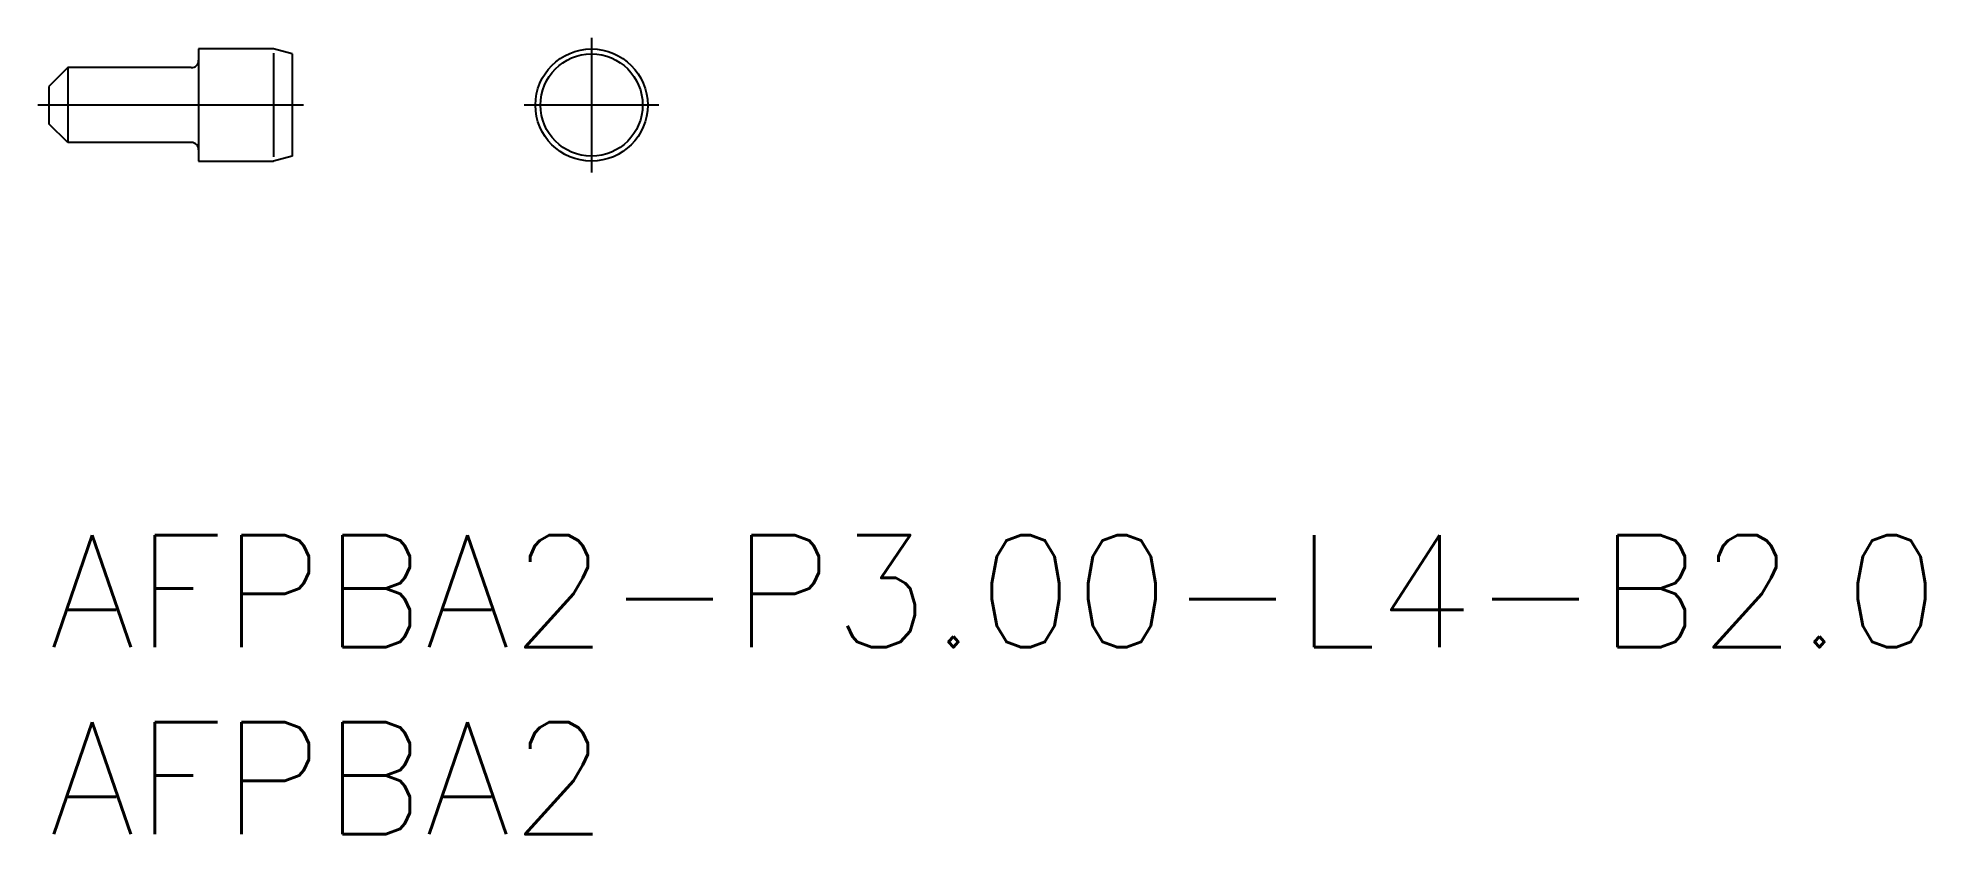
# Model space of a CAD drawing. Extents: x -0.3 to 50.1, y -8 to 13.3.
import ezdxf

# ---------------------------------------------------------------- set-up
doc = ezdxf.new("R2010")
doc.units = 0
doc.header["$LTSCALE"] = 0.5
doc.linetypes.add('CENTER', pattern=[50.8, 31.75, -6.35, 6.35, -6.35])
for name, color, linetype in [('MSM_CENTER', 1, 'CENTER'), ('MSM_CONTINUOUS', 7, 'CONTINUOUS'), ('MSM_NARROW', 5, 'CONTINUOUS'), ('MSM_PART_NUMBER', 7, 'CONTINUOUS')]:
    doc.layers.add(name, color=color, linetype=linetype)
doc.styles.get("Standard").update_dxf_attribs({"font": 'txt.shx', "height": 1, "bigfont": 'bigfont.shx'})

# ---------------------------------------------------------------- blocks, each defined once
blk = doc.blocks.new('*U4')
at = {"layer": 'MSM_PART_NUMBER'}
blk.add_text('AFPBA2-P3.00-L4-B2.0', height=3, dxfattribs=at).set_placement((0, -3))
blk = doc.blocks.new('*U5')
at = {"layer": 'MSM_PART_NUMBER'}
blk.add_text('AFPBA2', height=3, dxfattribs=at).set_placement((0, -8))

msp = doc.modelspace()

# ---------------------------------------------------------------- linework, layer by layer
at = {"layer": 'MSM_CENTER'}
for p, q in [((14.5, 13.3), (14.5, 9.7)), ((6.8, 11.5), (-0.3, 11.5)), ((16.3, 11.5), (12.7, 11.5))]:
    msp.add_line(p, q, dxfattribs=at)
at = {"layer": 'MSM_CONTINUOUS'}
for p, q in [((6, 13), (4, 13)), ((4, 13), (4, 10)), ((6.5, 12.866), (6, 13)), ((6.5, 12.866), (6.5, 10.134)), ((0.5, 12.5), (0, 12)), ((3.8, 12.5), (0.5, 12.5)), ((0.5, 12.5), (0.5, 10.5)), ((0, 12), (0, 11)), ((0.5, 10.5), (0, 11)), ((3.8, 10.5), (0.5, 10.5)), ((6.5, 10.134), (6, 10)), ((4, 10), (6, 10))]:
    msp.add_line(p, q, dxfattribs=at)
for radius in [1.5, 1.366]:
    msp.add_circle((14.5, 11.5), radius, dxfattribs=at)
for centre, start, end in [((3.8, 12.7), 270, 0), ((3.8, 10.3), 0, 90)]:
    msp.add_arc(centre, 0.2, start, end, dxfattribs=at)
at = {"layer": 'MSM_NARROW'}
msp.add_line((6, 12.883), (6, 10.117), dxfattribs=at)

# ---------------------------------------------------------------- block references
at = {"layer": 'MSM_CONTINUOUS'}
for name in ['*U4', '*U5']:
    msp.add_blockref(name, (0, 0), dxfattribs=at)

doc.saveas('drawing.dxf')
